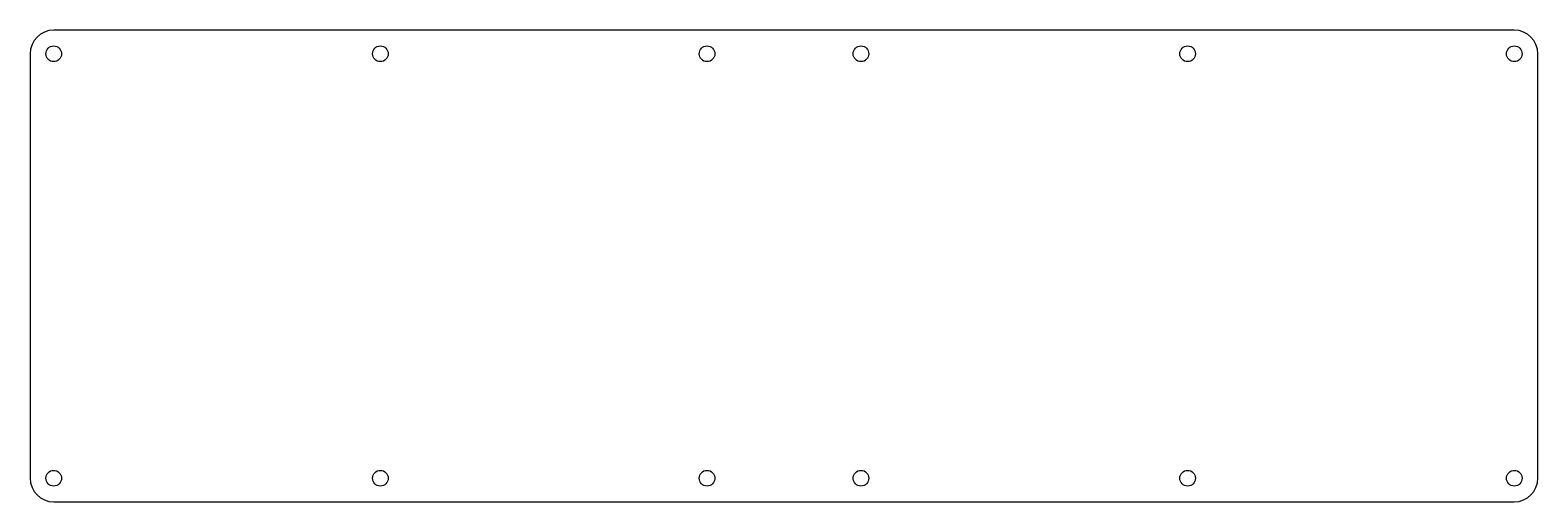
# Model space of a CAD drawing. Header units: inches. Extents: x 0 to 480, y 0 to 150.
import ezdxf

# ---------------------------------------------------------------- set-up
doc = ezdxf.new("R2010")
doc.units = ezdxf.units.IN
doc.header["$MEASUREMENT"] = 0

msp = doc.modelspace()

# ---------------------------------------------------------------- linework, layer by layer
at = {"lineweight": -3}
for points in [[(472.5, 150), (7.5, 150)], [(0, 142.5), (0, 7.5)], [(480, 7.5), (480, 142.5)], [(7.5, 0), (472.5, 0)]]:
    msp.add_lwpolyline(points, dxfattribs=at)
for centre in [(7.5, 142.5), (111.5, 142.5), (215.5, 142.5), (264.5, 142.5), (368.5, 142.5), (472.5, 142.5), (7.5, 7.5), (111.5, 7.5), (215.5, 7.5), (264.5, 7.5), (368.5, 7.5), (472.5, 7.5)]:
    msp.add_circle(centre, 2.5, dxfattribs=at)
for centre, start, end in [((7.5, 142.5), 450, 540), ((472.5, 142.5), 360, 450), ((7.5, 7.5), 540, 630), ((472.5, 7.5), 270, 360)]:
    msp.add_arc(centre, 7.5, start, end, dxfattribs=at)

doc.saveas('drawing.dxf')
